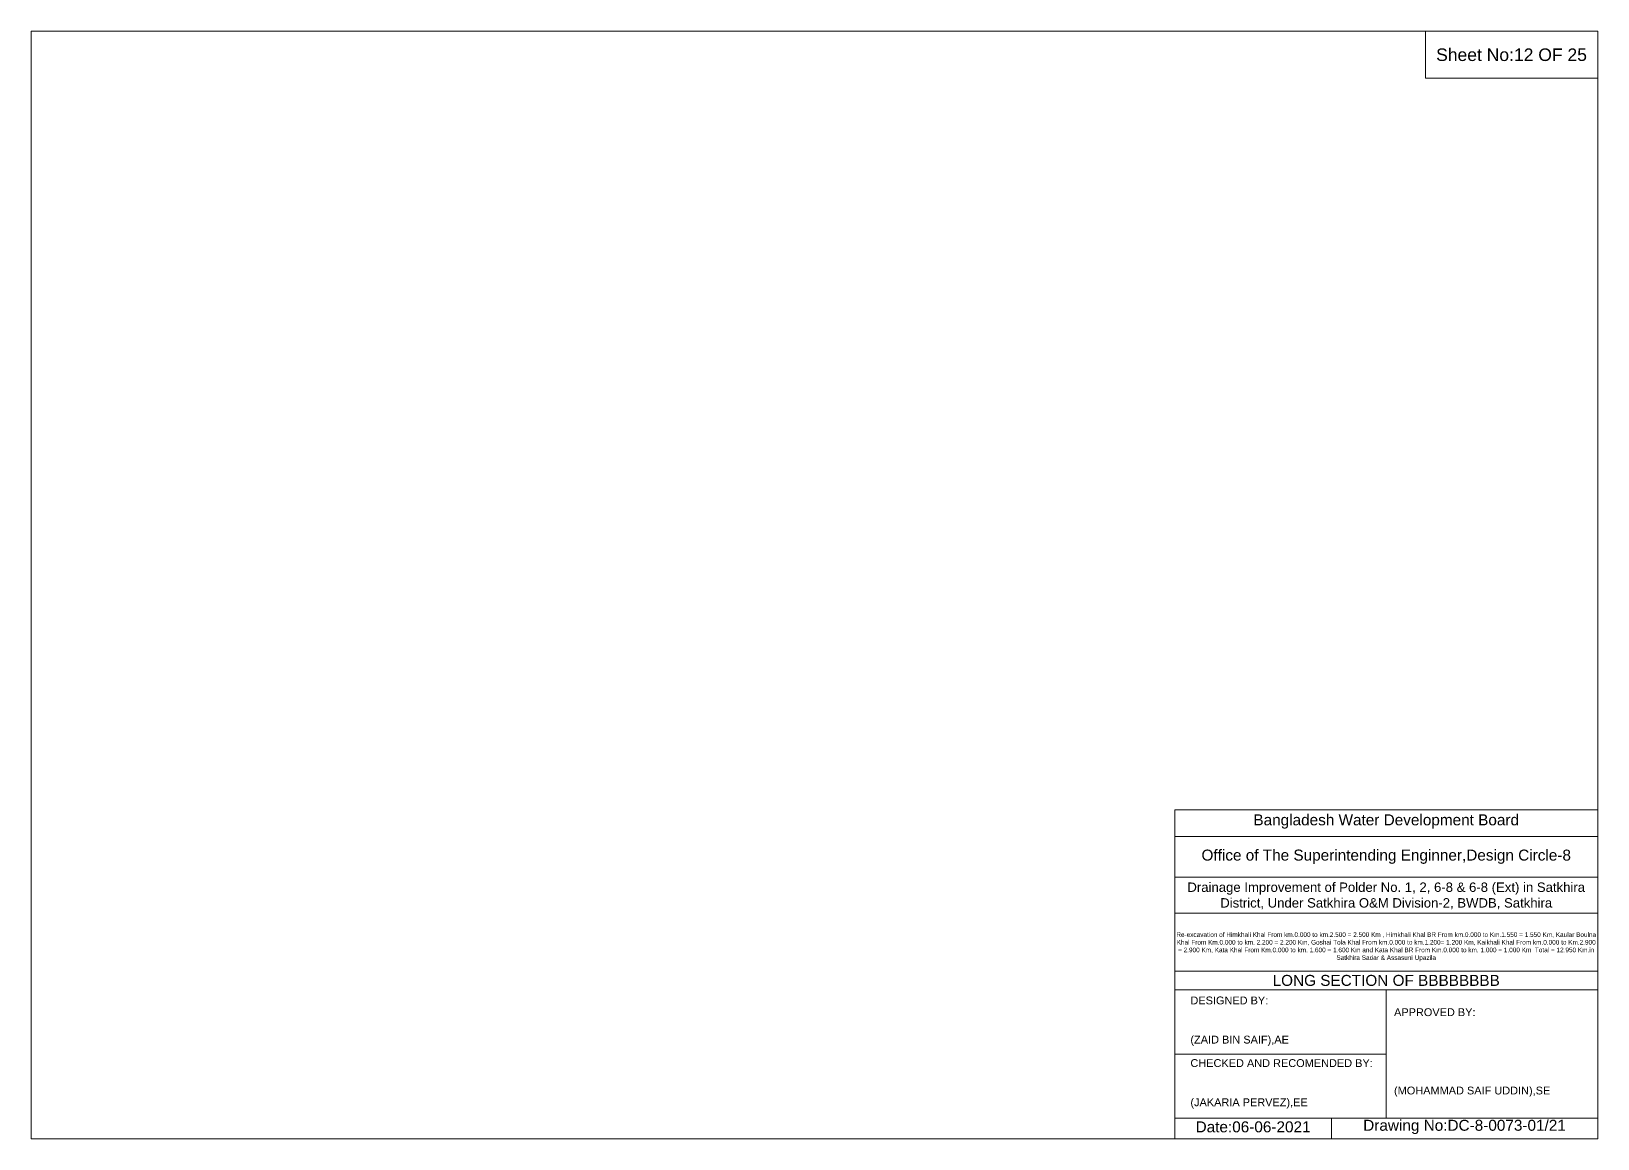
# Model space of a CAD drawing. Header units: inches. Extents: x 93000 to 346000, y -4242 to 0.
# Drawn here: x 210000 to 216000, y -4242 to 0 of the extents above; entities that cross this region are included whole.
import ezdxf

# ---------------------------------------------------------------- set-up
doc = ezdxf.new("R2010")
doc.units = ezdxf.units.IN
doc.header["$LTSCALE"] = 7
doc.header["$MEASUREMENT"] = 0
doc.layers.add('Cross section Data Border', color=7, linetype='Continuous', lineweight=9)
doc.styles.get("Standard").update_dxf_attribs({"font": 'arial.ttf'})

msp = doc.modelspace()

# ---------------------------------------------------------------- linework, layer by layer
at = {"layer": 'Cross section Data Border'}
for points in [[(210000, 0), (216000, 0), (216000, -4242), (210000, -4242)], [(215340, 0), (216000, 0), (216000, -180), (215340, -180)]]:
    msp.add_lwpolyline(points, close=True, dxfattribs=at)
for points in [[(214380, -4242), (214380, -2982), (216000, -2982)], [(214380, -3084), (216000, -3084)], [(214380, -3240), (216000, -3240)], [(214380, -3378), (216000, -3378)], [(214380, -3600), (216000, -3600)], [(214380, -3672), (216000, -3672)], [(215190, -3672), (215190, -4164)], [(214380, -3918), (215190, -3918)], [(214380, -4164), (216000, -4164)], [(214980, -4164), (214980, -4242)]]:
    msp.add_lwpolyline(points, dxfattribs=at)

# ---------------------------------------------------------------- texts
at = {"layer": 'Cross section Data Border', "attachment_point": 5}
for s, insert, char_height in [('Sheet No:12 OF 25', (215670, -90), 48), ('Bangladesh Water Development Board', (215190, -3027), 42), ('Office of The Superintending Enginner,Design Circle-8', (215190, -3162), 42)]:
    msp.add_mtext(s, dxfattribs=dict(at, insert=insert, char_height=char_height))
at = {"layer": 'Cross section Data Border'}
for s, insert, char_height, width, attachment_point in [('Drainage Improvement of Polder No. 1, 2, 6-8 & 6-8 (Ext) in Satkhira District, Under Satkhira O&M Division-2, BWDB, Satkhira', (215190, -3312), 36, 1680, 5), ('Re-excavation of Himkhali Khal From km.0.000 to km.2.500 = 2.500 Km , Himkhali Khal BR From km.0.000 to Km.1.550 = 1.550 Km, Kaular Boulna Khal From Km.0.000 to km. 2.200 = 2.200 Km, Goshai Tola Khal From km.0.000 to km.1.200= 1.200 Km, Kaikhali Khal From km.0.000 to Km.2.900 = 2.900 Km, Kata Khal From Km.0.000 to km. 1.600 = 1.600 Km and Kata Khal BR From Km.0.000 to km. 1.000 = 1.000 Km  Total = 12.950 Km.in Satkhira Sadar & Assasuni Upazila', (215190, -3507), 17.611, 1620, 5), ('LONG SECTION OF BBBBBBBB', (215190, -3636), 42, 1680, 5), ('DESIGNED BY:\\P\\P\\P(ZAID BIN SAIF),AE', (214440, -3792), 30, 840, 4), ('APPROVED BY:\\P\\P\\P\\P\\P\\P(MOHAMMAD SAIF UDDIN),SE', (215220, -3912), 30, 840, 4), ('CHECKED AND RECOMENDED BY:\\P\\P\\P(JAKARIA PERVEZ),EE', (214440, -4032), 30, 840, 4), ('Date:06-06-2021', (214680, -4197), 42, 840, 5), ('Drawing No:DC-8-0073-01/21', (215490, -4197), 42, 1320, 5)]:
    msp.add_mtext(s, dxfattribs=dict(at, insert=insert, char_height=char_height, width=width, attachment_point=attachment_point))

doc.saveas('drawing.dxf')
